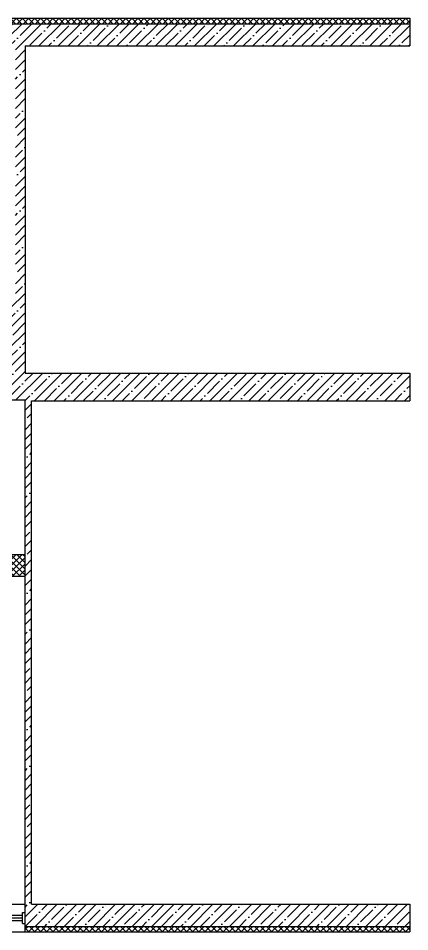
# Model space of a CAD drawing. Header units: millimetres. Extents: x -64157 to 9394, y -60673 to 2699.
# Drawn here: x -49864 to -42638, y -60673 to -43828 of the extents above; entities that cross this region are included whole.
import ezdxf

# ---------------------------------------------------------------- set-up
doc = ezdxf.new("R2010")
doc.units = ezdxf.units.MM
pattern_1 = [(45, (-52031.46, -46526.56), (-56.1266, 56.1266), []), (135, (-52031.46, -46526.56), (-56.1266, -56.1266), [])]

msp = doc.modelspace()

# ---------------------------------------------------------------- hatches: boundary and pattern name
h = msp.add_hatch()
h.set_pattern_fill('ANSI37', color=256, scale=25)
h.set_pattern_definition(pattern_1)
h.paths.add_polyline_path([(-64057, -43928), (-63007, -43928), (-63007, -43828), (-64157, -43828), (-64157, -47350), (-64057, -47350)])
h.paths.add_polyline_path([(-59477, -43828), (-61137, -43828), (-61137, -43928), (-59477, -43928)])
h.paths.add_polyline_path([(-57397, -43828), (-58612, -43828), (-58612, -43928), (-57397, -43928)])
h.paths.add_polyline_path([(-54627, -43828), (-55497, -43828), (-55497, -43928), (-54627, -43928)])
h.paths.add_polyline_path([(-51987, -43828), (-52747, -43828), (-52747, -43928), (-51987, -43928)])
h.paths.add_polyline_path([(-42638, -43828), (-50037, -43828), (-50037, -43928), (-42638, -43928)])
h.paths.add_polyline_path([(-42638, -60573), (-49737, -60573), (-49737, -60673), (-42638, -60673)])
h.paths.add_polyline_path([(-51607, -60573), (-52607, -60573), (-52607, -60673), (-51607, -60673)])
h.paths.add_polyline_path([(-54477, -60573), (-55477, -60573), (-55477, -60673), (-54477, -60673)])
h.paths.add_polyline_path([(-57347, -60573), (-58347, -60573), (-58347, -60673), (-57347, -60673)])
h.paths.add_polyline_path([(-60217, -60573), (-61217, -60573), (-61217, -60673), (-60217, -60673)])
h = msp.add_hatch()
h.set_pattern_fill('ANSI35', color=256, scale=40)
h.set_pattern_definition([(45, (-52031.46, -46526.56), (-179.605, 179.605), []), (45, (-51851.85, -46526.56), (-179.605, 179.605), [317.5, -63.5, 0, -63.5])])
h.paths.add_polyline_path([(-49737, -50873), (-49737, -53723), (-49737, -54123), (-49737, -60163), (-49737, -60573), (-42638, -60573), (-42638, -60163), (-49617, -60163), (-49617, -50881), (-42638, -50881), (-42638, -50371), (-49737, -50371), (-49737, -44338), (-42638, -44338), (-42638, -43928), (-50037, -43928), (-50037, -44338), (-49917, -44338), (-49917, -49038), (-50727, -49038), (-50727, -50363), (-51027, -50363), (-51027, -50873)])
h.paths.add_polyline_path([(-50627, -50263), (-50627, -49138), (-50017, -49138), (-50017, -50263)], flags=16)
h = msp.add_hatch()
h.set_pattern_fill('ANSI37', color=256, scale=25)
h.set_pattern_definition(pattern_1)
h.paths.add_polyline_path([(-62847, -53723), (-63647, -53723), (-63647, -54123), (-62847, -54123)])
h.paths.add_polyline_path([(-60577, -53723), (-61377, -53723), (-61377, -54123), (-60577, -54123)])
h.paths.add_polyline_path([(-57877, -53723), (-58677, -53723), (-58677, -54123), (-57877, -54123)])
h.paths.add_polyline_path([(-55177, -53723), (-55977, -53723), (-55977, -54123), (-55177, -54123)])
h.paths.add_polyline_path([(-52477, -53723), (-53277, -53723), (-53277, -54123), (-52477, -54123)])
h.paths.add_polyline_path([(-49737, -53723), (-50537, -53723), (-50537, -54123), (-49737, -54123)])

# ---------------------------------------------------------------- linework, layer by layer
for p, q in [((-58612, -43828), (-42638, -43828)), ((-50037, -43928), (-42638, -43928)), ((-42638, -43828), (-42638, -44338)), ((-49737, -44338), (-49737, -50371)), ((-49737, -44338), (-42638, -44338)), ((-49737, -50371), (-42638, -50371)), ((-42638, -50371), (-42638, -50881)), ((-49737, -50873), (-53087, -50873)), ((-49737, -53723), (-49737, -50873)), ((-49617, -60163), (-49617, -50881)), ((-49617, -50881), (-42638, -50881)), ((-49737, -53723), (-50537, -53723)), ((-49737, -54123), (-49737, -53723)), ((-49737, -54123), (-50537, -54123)), ((-49737, -60163), (-49737, -54123)), ((-63647, -60163), (-49737, -60163)), ((-49737, -60673), (-49737, -60163)), ((-49617, -60163), (-42638, -60163)), ((-42638, -60163), (-42638, -60673)), ((-51557, -60368), (-49787, -60368)), ((-51557, -60468), (-49787, -60468)), ((-50597, -60418), (-49787, -60418)), ((-49787, -60318), (-49737, -60318)), ((-49787, -60518), (-49787, -60318)), ((-49787, -60518), (-49737, -60518)), ((-49737, -60573), (-42638, -60573)), ((-64157, -60673), (-42638, -60673))]:
    msp.add_line(p, q)

doc.saveas('drawing.dxf')
